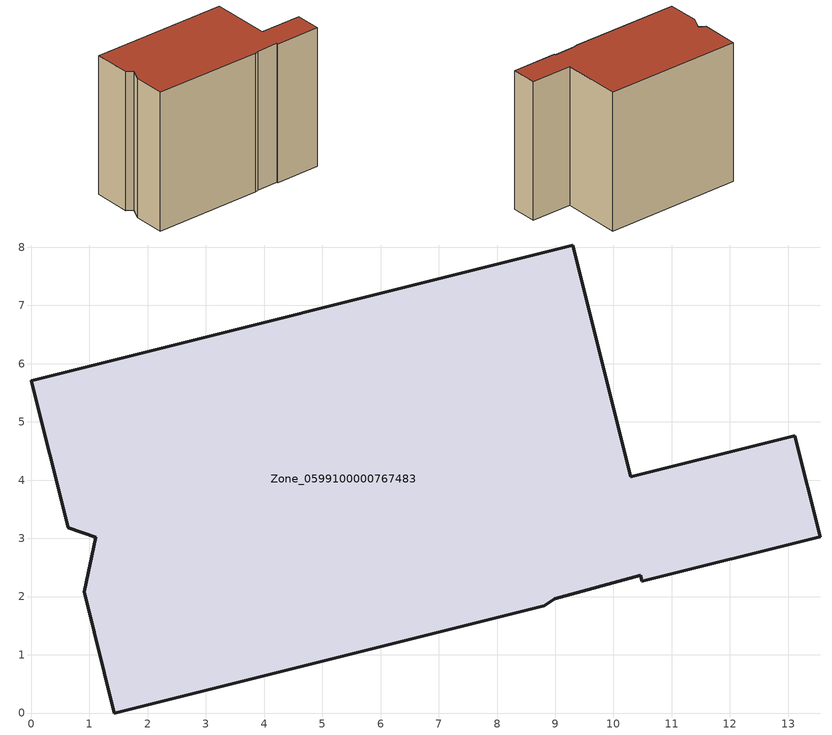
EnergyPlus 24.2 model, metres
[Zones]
Zone_0599100000767483
 floor ground (C_G): 0.63,3.18 0,5.71 9.3,8.04 10.29,4.06 13.12,4.76 13.55,3.03 10.49,2.27 10.47,2.36 8.99,1.96 8.81,1.84 1.43,0 0.91,2.08 1.1,3.02 z0
 wall outside (C_F): 0,5.71 0.63,3.18 1.1,3.02 0.91,2.08 1.43,0 8.81,1.84 8.99,1.96 10.47,2.36 10.49,2.27 13.55,3.03 13.12,4.76 10.29,4.06 9.3,8.04 0,5.71 z0:9.76
 roof outside (C_R): 10.47,2.36 10.49,2.27 13.55,3.03 13.12,4.76 10.29,4.06 9.3,8.04 0,5.71 0.63,3.18 1.1,3.02 0.91,2.08 1.43,0 8.81,1.84 8.99,1.96 z9.76
[BUILDING]
Pand.0599100000767483: North Axis=0; Terrain=City; Loads Convergence Tolerance Value=0.04; Temperature Convergence Tolerance Value=0.4; Solar Distribution=FullExterior; Maximum Number of Warmup Days=25; Minimum Number of Warmup Days=1
[Site:Location]
Rotterdam.The.Hague.AP_ZH_NLD Design_Conditions: Latitude=51.96; Longitude=4.45; Time Zone=1; Elevation=-4.5
[SITE:GROUNDTEMPERATURE:BUILDINGSURFACE]
18, 18, 18, 18, 18, 18, 18, 18, 18, 18, 18, 18
[MATERIAL] Thermal Absorptance=0.9; Solar Absorptance=0.7; Visible Absorptance=0.7
Name | Roughness | Thickness | Conductivity | Density | Specific Heat
G.TC.2006-2014 | MediumSmooth | 0.15 | 0.06 | 540 | 1210
F.TC.2006-2014 | Rough | 0.3 | 0.12 | 1920 | 840
R.TC.2006-2014 | MediumRough | 0.2 | 0.08 | 1500 | 1000
[CONSTRUCTION]
C_G: G.TC.2006-2014
C_F: F.TC.2006-2014
C_R: R.TC.2006-2014
[ZONE]
Zone_0599100000767483: Type=1; Multiplier=1; Ceiling Height=Autocalculate; Volume=Autocalculate; Floor Area=autocalculate; Part of Total Floor Area=Yes
[ZONEINFILTRATION:DESIGNFLOWRATE]
Infil_Zone_0599100000767483: Zone or ZoneList or Space or SpaceList=Zone_0599100000767483; Schedule=AlwaysOn; Design Flow Rate Calculation Method=Flow/Area; Flow Rate per Floor Area=0.0015; Constant Term Coefficient=1; Temperature Term Coefficient=0; Velocity Term Coefficient=0; Velocity Squared Term Coefficient=0
[HVACTEMPLATE:ZONE:IDEALLOADSAIRSYSTEM]
Zone_0599100000767483: Maximum Heating Supply Air Temperature=50; Minimum Cooling Supply Air Temperature=13; Maximum Heating Supply Air Humidity Ratio=0.0156; Minimum Cooling Supply Air Humidity Ratio=0.0077; Heating Limit=NoLimit; Cooling Limit=NoLimit; Dehumidification Control Type=ConstantSensibleHeatRatio; Cooling Sensible Heat Ratio=0.7; Dehumidification Setpoint=60; Humidification Control Type=None; Humidification Setpoint=30; Outdoor Air Method=None; Outdoor Air Flow Rate per Person=0.00944; Outdoor Air Flow Rate per Zone Floor Area=0; Outdoor Air Flow Rate per Zone=0; Demand Controlled Ventilation Type=None; Outdoor Air Economizer Type=NoEconomizer; Heat Recovery Type=None; Sensible Heat Recovery Effectiveness=0.7; Latent Heat Recovery Effectiveness=0.65
[ZONECONTROL:THERMOSTAT]
ThermostatControl_Zone_0599100000767483: Zone or ZoneList=Zone_0599100000767483; Control Type Schedule=DualSetpointControlType; Control 1=Thermostat_Zone_0599100000767483; Temperature Difference Between Cutout And Setpoint=0
[THERMOSTATSETPOINT:DUALSETPOINT]
Thermostat_Zone_0599100000767483: Heating Setpoint Temperature Schedule=HeatingSetpoint_Zone_0599100000767483; Cooling Setpoint Temperature Schedule=CoolingSetpoint_Zone_0599100000767483
[SCHEDULE:COMPACT]
HeatingSetpoint_Zone_0599100000767483: Through: 12/31, For: AllDays, Until: 24:00, 21
CoolingSetpoint_Zone_0599100000767483: Through: 12/31, For: AllDays, Until: 24:00, 24
DualSetpointControlType: Through: 12/31, For: AllDays, Until: 24:00, 4
AlwaysOn: Through: 12/31, For: AllDays, Until: 24:00, 1
